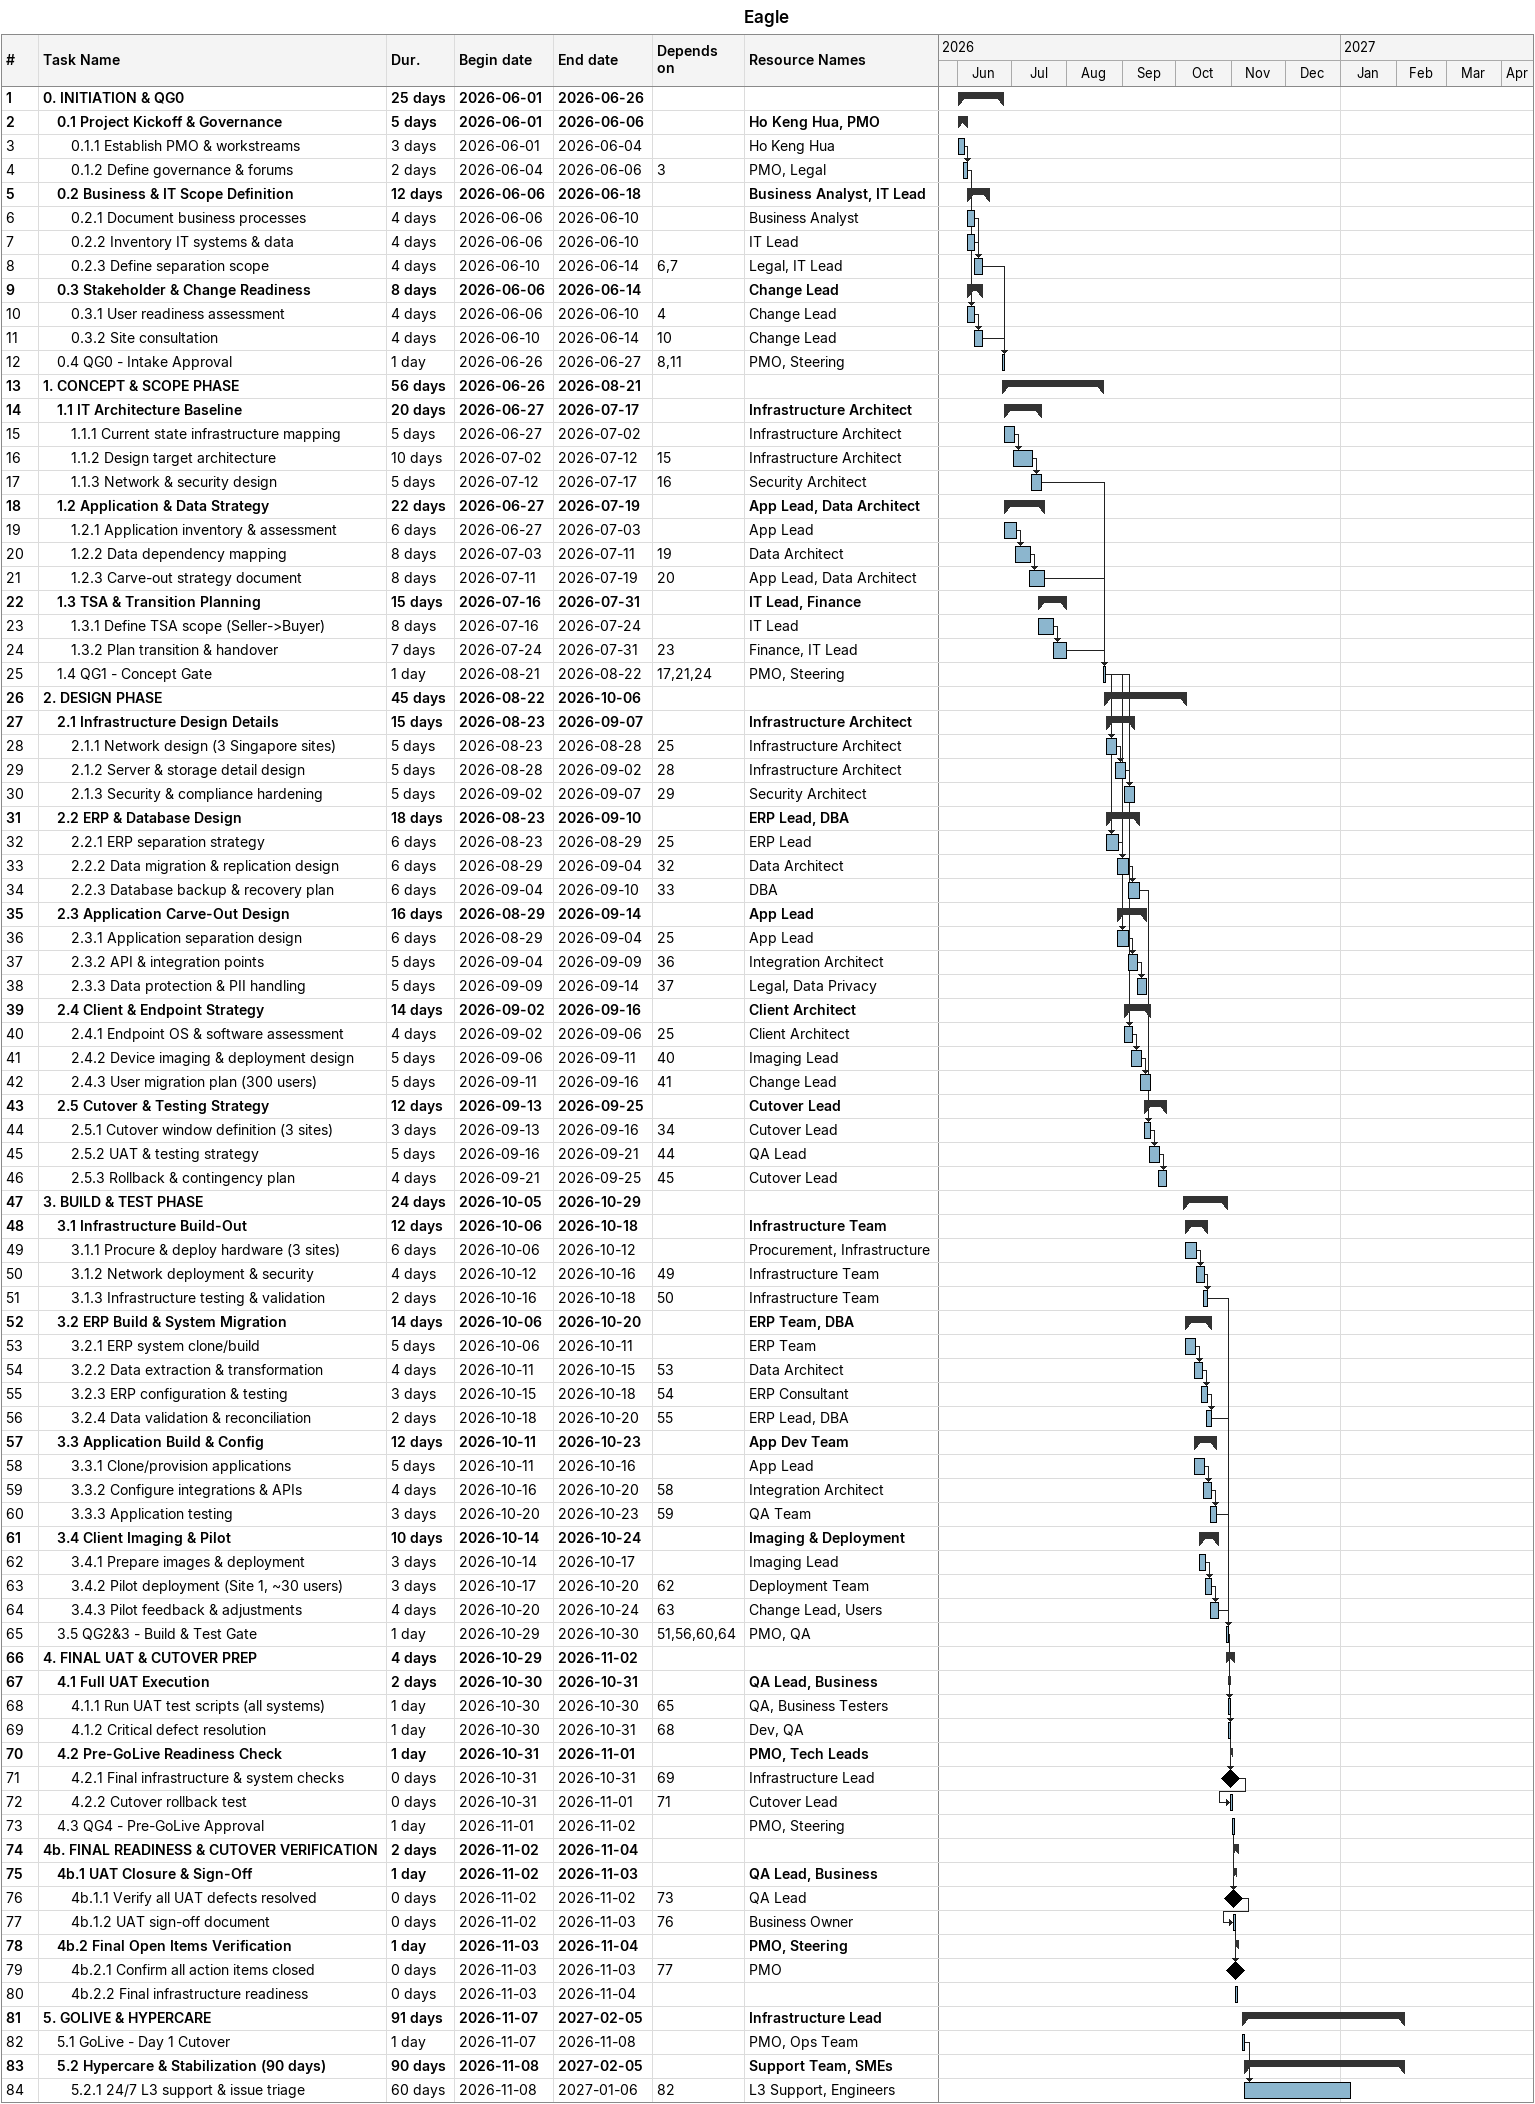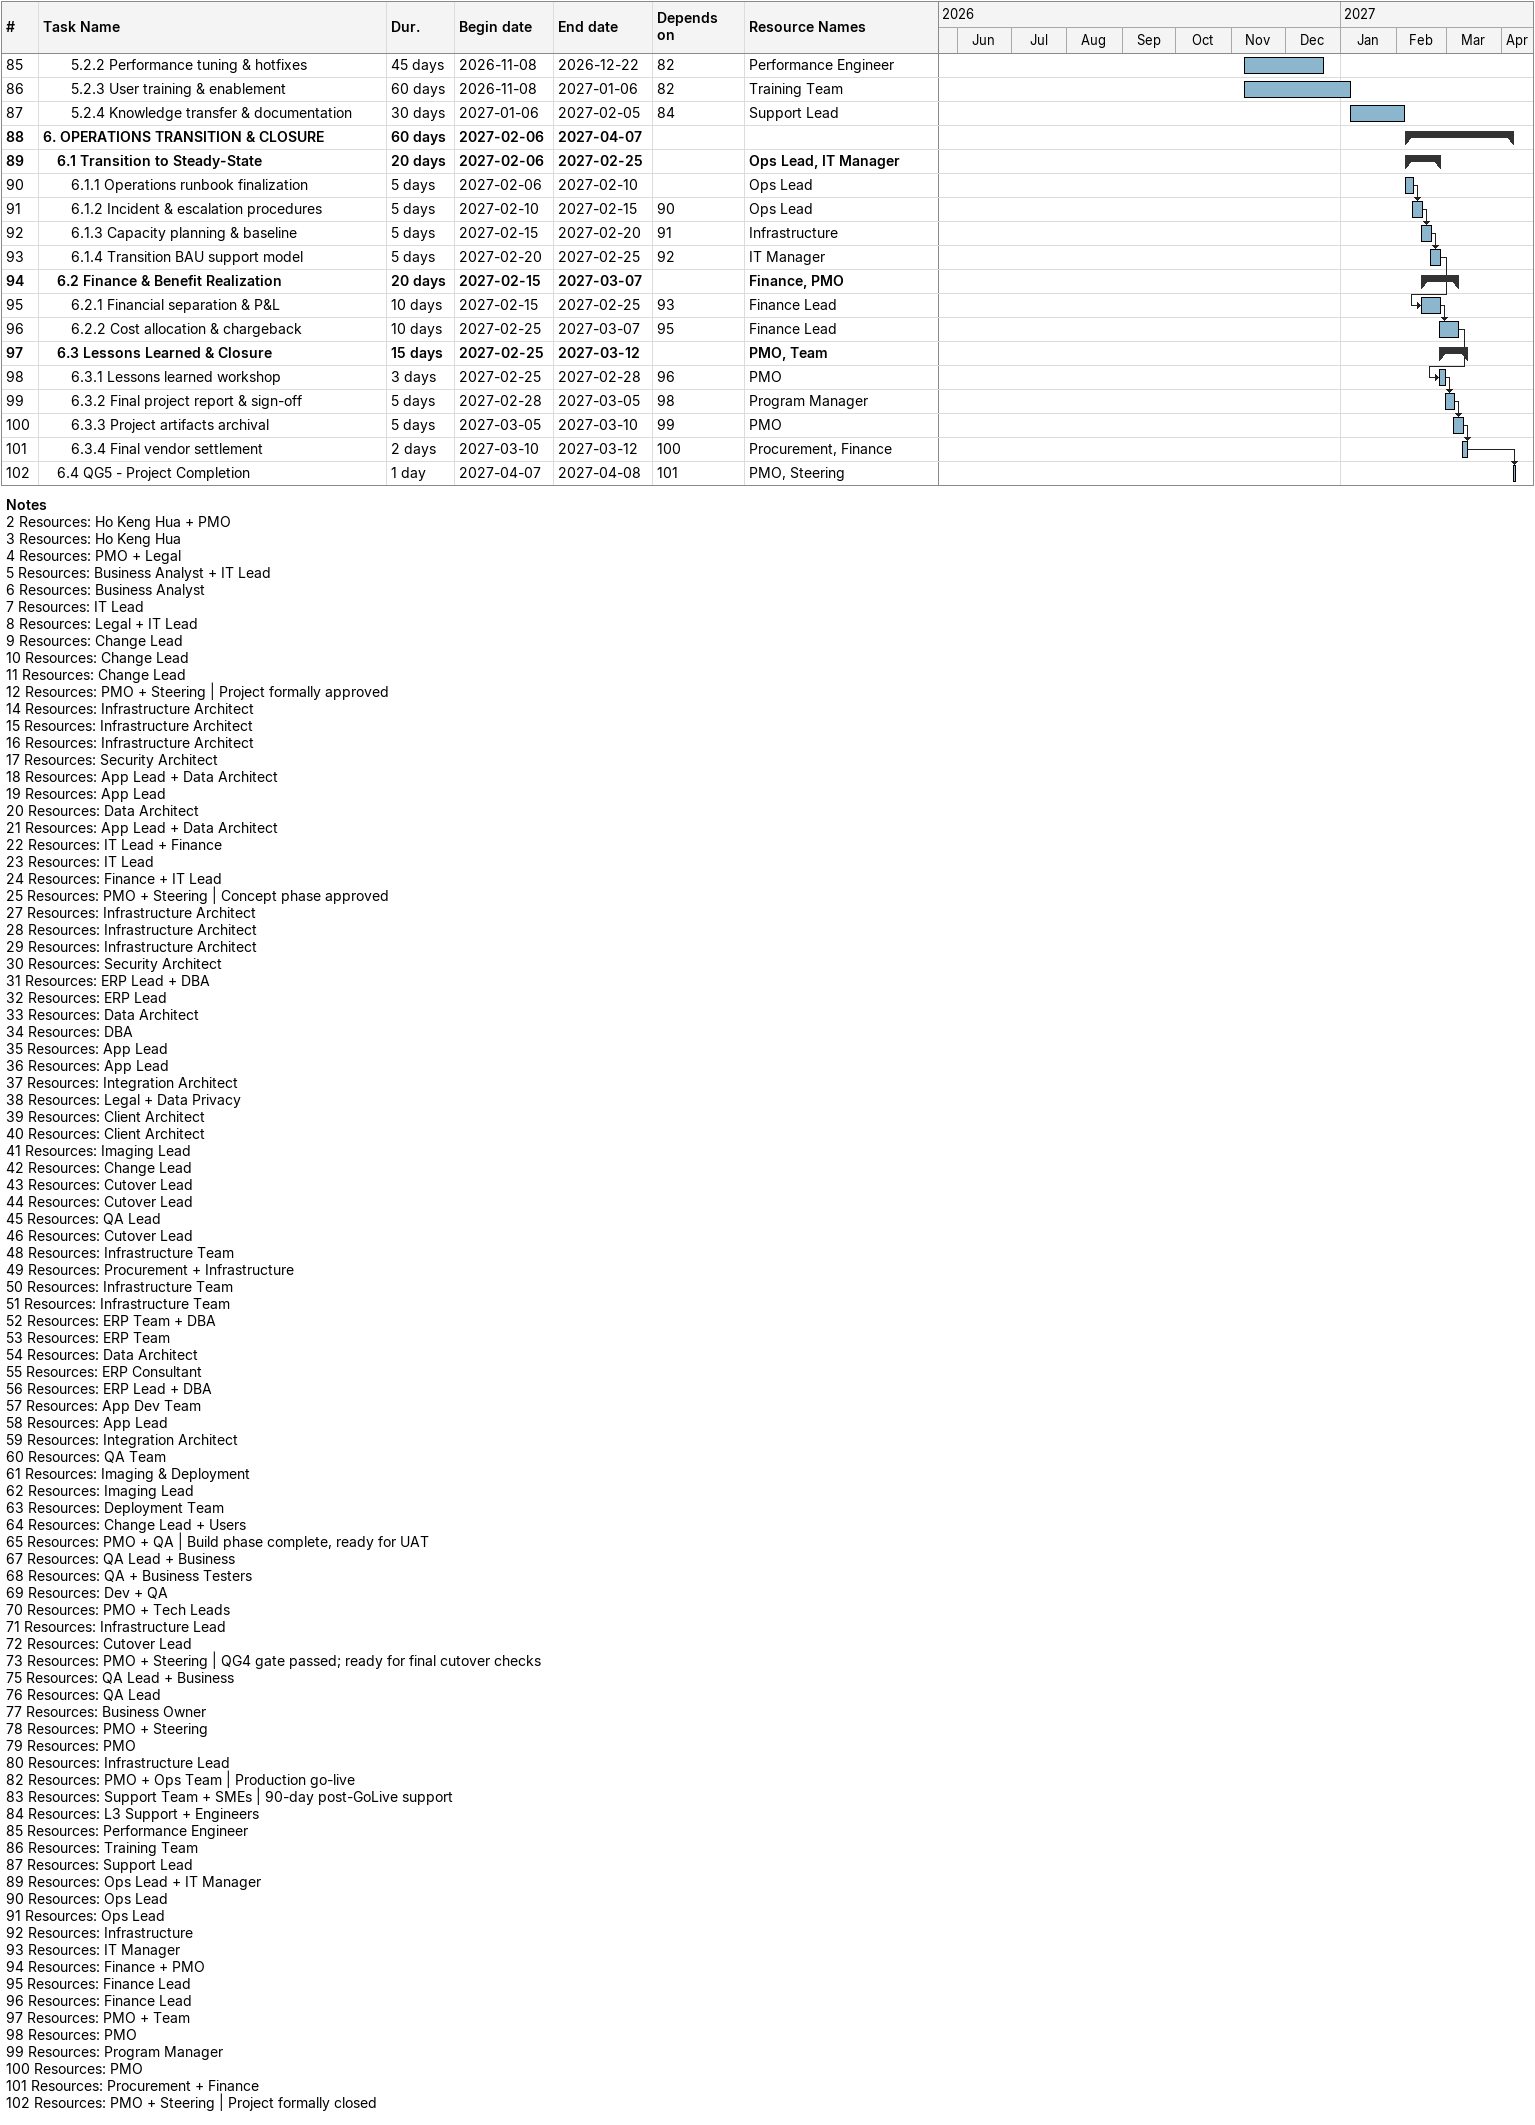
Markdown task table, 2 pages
Eagle

| ID | Level | Task | Duration | Start | Finish | Predecessors | Resources |
|---|---|---|---|---|---|---|---|
| 1 | 1 | **0. INITIATION & QG0** | 25d | 2026-06-01 | 2026-06-26 |  |  |
| 2 | 2 | **0.1 Project Kickoff & Governance** | 5d | 2026-06-01 | 2026-06-06 |  | Ho Keng Hua, PMO |
| 3 | 3 | 0.1.1 Establish PMO & workstreams | 3d | 2026-06-01 | 2026-06-04 |  | Ho Keng Hua |
| 4 | 3 | 0.1.2 Define governance & forums | 2d | 2026-06-04 | 2026-06-06 | 3 | PMO, Legal |
| 5 | 2 | **0.2 Business & IT Scope Definition** | 12d | 2026-06-06 | 2026-06-18 |  | Business Analyst, IT Lead |
| 6 | 3 | 0.2.1 Document business processes | 4d | 2026-06-06 | 2026-06-10 |  | Business Analyst |
| 7 | 3 | 0.2.2 Inventory IT systems & data | 4d | 2026-06-06 | 2026-06-10 |  | IT Lead |
| 8 | 3 | 0.2.3 Define separation scope | 4d | 2026-06-10 | 2026-06-14 | 6, 7 | Legal, IT Lead |
| 9 | 2 | **0.3 Stakeholder & Change Readiness** | 8d | 2026-06-06 | 2026-06-14 |  | Change Lead |
| 10 | 3 | 0.3.1 User readiness assessment | 4d | 2026-06-06 | 2026-06-10 | 4 | Change Lead |
| 11 | 3 | 0.3.2 Site consultation | 4d | 2026-06-10 | 2026-06-14 | 10 | Change Lead |
| 12 | 2 | 0.4 QG0 - Intake Approval | 1d | 2026-06-26 | 2026-06-27 | 8, 11 | PMO, Steering |
| 13 | 1 | **1. CONCEPT & SCOPE PHASE** | 56d | 2026-06-26 | 2026-08-21 |  |  |
| 14 | 2 | **1.1 IT Architecture Baseline** | 20d | 2026-06-27 | 2026-07-17 |  | Infrastructure Architect |
| 15 | 3 | 1.1.1 Current state infrastructure mapping | 5d | 2026-06-27 | 2026-07-02 |  | Infrastructure Architect |
| 16 | 3 | 1.1.2 Design target architecture | 10d | 2026-07-02 | 2026-07-12 | 15 | Infrastructure Architect |
| 17 | 3 | 1.1.3 Network & security design | 5d | 2026-07-12 | 2026-07-17 | 16 | Security Architect |
| 18 | 2 | **1.2 Application & Data Strategy** | 22d | 2026-06-27 | 2026-07-19 |  | App Lead, Data Architect |
| 19 | 3 | 1.2.1 Application inventory & assessment | 6d | 2026-06-27 | 2026-07-03 |  | App Lead |
| 20 | 3 | 1.2.2 Data dependency mapping | 8d | 2026-07-03 | 2026-07-11 | 19 | Data Architect |
| 21 | 3 | 1.2.3 Carve-out strategy document | 8d | 2026-07-11 | 2026-07-19 | 20 | App Lead, Data Architect |
| 22 | 2 | **1.3 TSA & Transition Planning** | 15d | 2026-07-16 | 2026-07-31 |  | IT Lead, Finance |
| 23 | 3 | 1.3.1 Define TSA scope (Seller->Buyer) | 8d | 2026-07-16 | 2026-07-24 |  | IT Lead |
| 24 | 3 | 1.3.2 Plan transition & handover | 7d | 2026-07-24 | 2026-07-31 | 23 | Finance, IT Lead |
| 25 | 2 | 1.4 QG1 - Concept Gate | 1d | 2026-08-21 | 2026-08-22 | 17, 21, 24 | PMO, Steering |
| 26 | 1 | **2. DESIGN PHASE** | 45d | 2026-08-22 | 2026-10-06 |  |  |
| 27 | 2 | **2.1 Infrastructure Design Details** | 15d | 2026-08-23 | 2026-09-07 |  | Infrastructure Architect |
| 28 | 3 | 2.1.1 Network design (3 Singapore sites) | 5d | 2026-08-23 | 2026-08-28 | 25 | Infrastructure Architect |
| 29 | 3 | 2.1.2 Server & storage detail design | 5d | 2026-08-28 | 2026-09-02 | 28 | Infrastructure Architect |
| 30 | 3 | 2.1.3 Security & compliance hardening | 5d | 2026-09-02 | 2026-09-07 | 29 | Security Architect |
| 31 | 2 | **2.2 ERP & Database Design** | 18d | 2026-08-23 | 2026-09-10 |  | ERP Lead, DBA |
| 32 | 3 | 2.2.1 ERP separation strategy | 6d | 2026-08-23 | 2026-08-29 | 25 | ERP Lead |
| 33 | 3 | 2.2.2 Data migration & replication design | 6d | 2026-08-29 | 2026-09-04 | 32 | Data Architect |
| 34 | 3 | 2.2.3 Database backup & recovery plan | 6d | 2026-09-04 | 2026-09-10 | 33 | DBA |
| 35 | 2 | **2.3 Application Carve-Out Design** | 16d | 2026-08-29 | 2026-09-14 |  | App Lead |
| 36 | 3 | 2.3.1 Application separation design | 6d | 2026-08-29 | 2026-09-04 | 25 | App Lead |
| 37 | 3 | 2.3.2 API & integration points | 5d | 2026-09-04 | 2026-09-09 | 36 | Integration Architect |
| 38 | 3 | 2.3.3 Data protection & PII handling | 5d | 2026-09-09 | 2026-09-14 | 37 | Legal, Data Privacy |
| 39 | 2 | **2.4 Client & Endpoint Strategy** | 14d | 2026-09-02 | 2026-09-16 |  | Client Architect |
| 40 | 3 | 2.4.1 Endpoint OS & software assessment | 4d | 2026-09-02 | 2026-09-06 | 25 | Client Architect |
| 41 | 3 | 2.4.2 Device imaging & deployment design | 5d | 2026-09-06 | 2026-09-11 | 40 | Imaging Lead |
| 42 | 3 | 2.4.3 User migration plan (300 users) | 5d | 2026-09-11 | 2026-09-16 | 41 | Change Lead |
| 43 | 2 | **2.5 Cutover & Testing Strategy** | 12d | 2026-09-13 | 2026-09-25 |  | Cutover Lead |
| 44 | 3 | 2.5.1 Cutover window definition (3 sites) | 3d | 2026-09-13 | 2026-09-16 | 34 | Cutover Lead |
| 45 | 3 | 2.5.2 UAT & testing strategy | 5d | 2026-09-16 | 2026-09-21 | 44 | QA Lead |
| 46 | 3 | 2.5.3 Rollback & contingency plan | 4d | 2026-09-21 | 2026-09-25 | 45 | Cutover Lead |
| 47 | 1 | **3. BUILD & TEST PHASE** | 24d | 2026-10-05 | 2026-10-29 |  |  |
| 48 | 2 | **3.1 Infrastructure Build-Out** | 12d | 2026-10-06 | 2026-10-18 |  | Infrastructure Team |
| 49 | 3 | 3.1.1 Procure & deploy hardware (3 sites) | 6d | 2026-10-06 | 2026-10-12 |  | Procurement, Infrastructure |
| 50 | 3 | 3.1.2 Network deployment & security | 4d | 2026-10-12 | 2026-10-16 | 49 | Infrastructure Team |
| 51 | 3 | 3.1.3 Infrastructure testing & validation | 2d | 2026-10-16 | 2026-10-18 | 50 | Infrastructure Team |
| 52 | 2 | **3.2 ERP Build & System Migration** | 14d | 2026-10-06 | 2026-10-20 |  | ERP Team, DBA |
| 53 | 3 | 3.2.1 ERP system clone/build | 5d | 2026-10-06 | 2026-10-11 |  | ERP Team |
| 54 | 3 | 3.2.2 Data extraction & transformation | 4d | 2026-10-11 | 2026-10-15 | 53 | Data Architect |
| 55 | 3 | 3.2.3 ERP configuration & testing | 3d | 2026-10-15 | 2026-10-18 | 54 | ERP Consultant |
| 56 | 3 | 3.2.4 Data validation & reconciliation | 2d | 2026-10-18 | 2026-10-20 | 55 | ERP Lead, DBA |
| 57 | 2 | **3.3 Application Build & Config** | 12d | 2026-10-11 | 2026-10-23 |  | App Dev Team |
| 58 | 3 | 3.3.1 Clone/provision applications | 5d | 2026-10-11 | 2026-10-16 |  | App Lead |
| 59 | 3 | 3.3.2 Configure integrations & APIs | 4d | 2026-10-16 | 2026-10-20 | 58 | Integration Architect |
| 60 | 3 | 3.3.3 Application testing | 3d | 2026-10-20 | 2026-10-23 | 59 | QA Team |
| 61 | 2 | **3.4 Client Imaging & Pilot** | 10d | 2026-10-14 | 2026-10-24 |  | Imaging & Deployment |
| 62 | 3 | 3.4.1 Prepare images & deployment | 3d | 2026-10-14 | 2026-10-17 |  | Imaging Lead |
| 63 | 3 | 3.4.2 Pilot deployment (Site 1, ~30 users) | 3d | 2026-10-17 | 2026-10-20 | 62 | Deployment Team |
| 64 | 3 | 3.4.3 Pilot feedback & adjustments | 4d | 2026-10-20 | 2026-10-24 | 63 | Change Lead, Users |
| 65 | 2 | 3.5 QG2&3 - Build & Test Gate | 1d | 2026-10-29 | 2026-10-30 | 51, 56, 60, 64 | PMO, QA |
| 66 | 1 | **4. FINAL UAT & CUTOVER PREP** | 4d | 2026-10-29 | 2026-11-02 |  |  |
| 67 | 2 | **4.1 Full UAT Execution** | 2d | 2026-10-30 | 2026-10-31 |  | QA Lead, Business |
| 68 | 3 | 4.1.1 Run UAT test scripts (all systems) | 1d | 2026-10-30 | 2026-10-30 | 65 | QA, Business Testers |
| 69 | 3 | 4.1.2 Critical defect resolution | 1d | 2026-10-30 | 2026-10-31 | 68 | Dev, QA |
| 70 | 2 | **4.2 Pre-GoLive Readiness Check** | 1d | 2026-10-31 | 2026-11-01 |  | PMO, Tech Leads |
| 71 | 3 | 4.2.1 Final infrastructure & system checks | 0d | 2026-10-31 | 2026-10-31 | 69 | Infrastructure Lead |
| 72 | 3 | 4.2.2 Cutover rollback test | 0d | 2026-10-31 | 2026-11-01 | 71 | Cutover Lead |
| 73 | 2 | 4.3 QG4 - Pre-GoLive Approval | 1d | 2026-11-01 | 2026-11-02 |  | PMO, Steering |
| 74 | 1 | **4b. FINAL READINESS & CUTOVER VERIFICATION** | 2d | 2026-11-02 | 2026-11-04 |  |  |
| 75 | 2 | **4b.1 UAT Closure & Sign-Off** | 1d | 2026-11-02 | 2026-11-03 |  | QA Lead, Business |
| 76 | 3 | 4b.1.1 Verify all UAT defects resolved | 0d | 2026-11-02 | 2026-11-02 | 73 | QA Lead |
| 77 | 3 | 4b.1.2 UAT sign-off document | 0d | 2026-11-02 | 2026-11-03 | 76 | Business Owner |
| 78 | 2 | **4b.2 Final Open Items Verification** | 1d | 2026-11-03 | 2026-11-04 |  | PMO, Steering |
| 79 | 3 | 4b.2.1 Confirm all action items closed | 0d | 2026-11-03 | 2026-11-03 | 77 | PMO |
| 80 | 3 | 4b.2.2 Final infrastructure readiness | 0d | 2026-11-03 | 2026-11-04 |  |  |
| 81 | 1 | **5. GOLIVE & HYPERCARE** | 91d | 2026-11-07 | 2027-02-05 |  | Infrastructure Lead |
| 82 | 2 | 5.1 GoLive - Day 1 Cutover | 1d | 2026-11-07 | 2026-11-08 |  | PMO, Ops Team |
| 83 | 2 | **5.2 Hypercare & Stabilization (90 days)** | 90d | 2026-11-08 | 2027-02-05 |  | Support Team, SMEs |
| 84 | 3 | 5.2.1 24/7 L3 support & issue triage | 60d | 2026-11-08 | 2027-01-06 | 82 | L3 Support, Engineers |
| 85 | 3 | 5.2.2 Performance tuning & hotfixes | 45d | 2026-11-08 | 2026-12-22 | 82 | Performance Engineer |
| 86 | 3 | 5.2.3 User training & enablement | 60d | 2026-11-08 | 2027-01-06 | 82 | Training Team |
| 87 | 3 | 5.2.4 Knowledge transfer & documentation | 30d | 2027-01-06 | 2027-02-05 | 84 | Support Lead |
| 88 | 1 | **6. OPERATIONS TRANSITION & CLOSURE** | 60d | 2027-02-06 | 2027-04-07 |  |  |
| 89 | 2 | **6.1 Transition to Steady-State** | 20d | 2027-02-06 | 2027-02-25 |  | Ops Lead, IT Manager |
| 90 | 3 | 6.1.1 Operations runbook finalization | 5d | 2027-02-06 | 2027-02-10 |  | Ops Lead |
| 91 | 3 | 6.1.2 Incident & escalation procedures | 5d | 2027-02-10 | 2027-02-15 | 90 | Ops Lead |
| 92 | 3 | 6.1.3 Capacity planning & baseline | 5d | 2027-02-15 | 2027-02-20 | 91 | Infrastructure |
| 93 | 3 | 6.1.4 Transition BAU support model | 5d | 2027-02-20 | 2027-02-25 | 92 | IT Manager |
| 94 | 2 | **6.2 Finance & Benefit Realization** | 20d | 2027-02-15 | 2027-03-07 |  | Finance, PMO |
| 95 | 3 | 6.2.1 Financial separation & P&L | 10d | 2027-02-15 | 2027-02-25 | 93 | Finance Lead |
| 96 | 3 | 6.2.2 Cost allocation & chargeback | 10d | 2027-02-25 | 2027-03-07 | 95 | Finance Lead |
| 97 | 2 | **6.3 Lessons Learned & Closure** | 15d | 2027-02-25 | 2027-03-12 |  | PMO, Team |
| 98 | 3 | 6.3.1 Lessons learned workshop | 3d | 2027-02-25 | 2027-02-28 | 96 | PMO |
| 99 | 3 | 6.3.2 Final project report & sign-off | 5d | 2027-02-28 | 2027-03-05 | 98 | Program Manager |
| 100 | 3 | 6.3.3 Project artifacts archival | 5d | 2027-03-05 | 2027-03-10 | 99 | PMO |
| 101 | 3 | 6.3.4 Final vendor settlement | 2d | 2027-03-10 | 2027-03-12 | 100 | Procurement, Finance |
| 102 | 2 | 6.4 QG5 - Project Completion | 1d | 2027-04-07 | 2027-04-08 | 101 | PMO, Steering |

Notes
- 2: Resources: Ho Keng Hua + PMO
- 3: Resources: Ho Keng Hua
- 4: Resources: PMO + Legal
- 5: Resources: Business Analyst + IT Lead
- 6: Resources: Business Analyst
- 7: Resources: IT Lead
- 8: Resources: Legal + IT Lead
- 9: Resources: Change Lead
- 10: Resources: Change Lead
- 11: Resources: Change Lead
- 12: Resources: PMO + Steering | Project formally approved
- 14: Resources: Infrastructure Architect
- 15: Resources: Infrastructure Architect
- 16: Resources: Infrastructure Architect
- 17: Resources: Security Architect
- 18: Resources: App Lead + Data Architect
- 19: Resources: App Lead
- 20: Resources: Data Architect
- 21: Resources: App Lead + Data Architect
- 22: Resources: IT Lead + Finance
- 23: Resources: IT Lead
- 24: Resources: Finance + IT Lead
- 25: Resources: PMO + Steering | Concept phase approved
- 27: Resources: Infrastructure Architect
- 28: Resources: Infrastructure Architect
- 29: Resources: Infrastructure Architect
- 30: Resources: Security Architect
- 31: Resources: ERP Lead + DBA
- 32: Resources: ERP Lead
- 33: Resources: Data Architect
- 34: Resources: DBA
- 35: Resources: App Lead
- 36: Resources: App Lead
- 37: Resources: Integration Architect
- 38: Resources: Legal + Data Privacy
- 39: Resources: Client Architect
- 40: Resources: Client Architect
- 41: Resources: Imaging Lead
- 42: Resources: Change Lead
- 43: Resources: Cutover Lead
- 44: Resources: Cutover Lead
- 45: Resources: QA Lead
- 46: Resources: Cutover Lead
- 48: Resources: Infrastructure Team
- 49: Resources: Procurement + Infrastructure
- 50: Resources: Infrastructure Team
- 51: Resources: Infrastructure Team
- 52: Resources: ERP Team + DBA
- 53: Resources: ERP Team
- 54: Resources: Data Architect
- 55: Resources: ERP Consultant
- 56: Resources: ERP Lead + DBA
- 57: Resources: App Dev Team
- 58: Resources: App Lead
- 59: Resources: Integration Architect
- 60: Resources: QA Team
- 61: Resources: Imaging & Deployment
- 62: Resources: Imaging Lead
- 63: Resources: Deployment Team
- 64: Resources: Change Lead + Users
- 65: Resources: PMO + QA | Build phase complete, ready for UAT
- 67: Resources: QA Lead + Business
- 68: Resources: QA + Business Testers
- 69: Resources: Dev + QA
- 70: Resources: PMO + Tech Leads
- 71: Resources: Infrastructure Lead
- 72: Resources: Cutover Lead
- 73: Resources: PMO + Steering | QG4 gate passed; ready for final cutover checks
- 75: Resources: QA Lead + Business
- 76: Resources: QA Lead
- 77: Resources: Business Owner
- 78: Resources: PMO + Steering
- 79: Resources: PMO
- 80: Resources: Infrastructure Lead
- 82: Resources: PMO + Ops Team | Production go-live
- 83: Resources: Support Team + SMEs | 90-day post-GoLive support
- 84: Resources: L3 Support + Engineers
- 85: Resources: Performance Engineer
- 86: Resources: Training Team
- 87: Resources: Support Lead
- 89: Resources: Ops Lead + IT Manager
- 90: Resources: Ops Lead
- 91: Resources: Ops Lead
- 92: Resources: Infrastructure
- 93: Resources: IT Manager
- 94: Resources: Finance + PMO
- 95: Resources: Finance Lead
- 96: Resources: Finance Lead
- 97: Resources: PMO + Team
- 98: Resources: PMO
- 99: Resources: Program Manager
- 100: Resources: PMO
- 101: Resources: Procurement + Finance
- 102: Resources: PMO + Steering | Project formally closed
